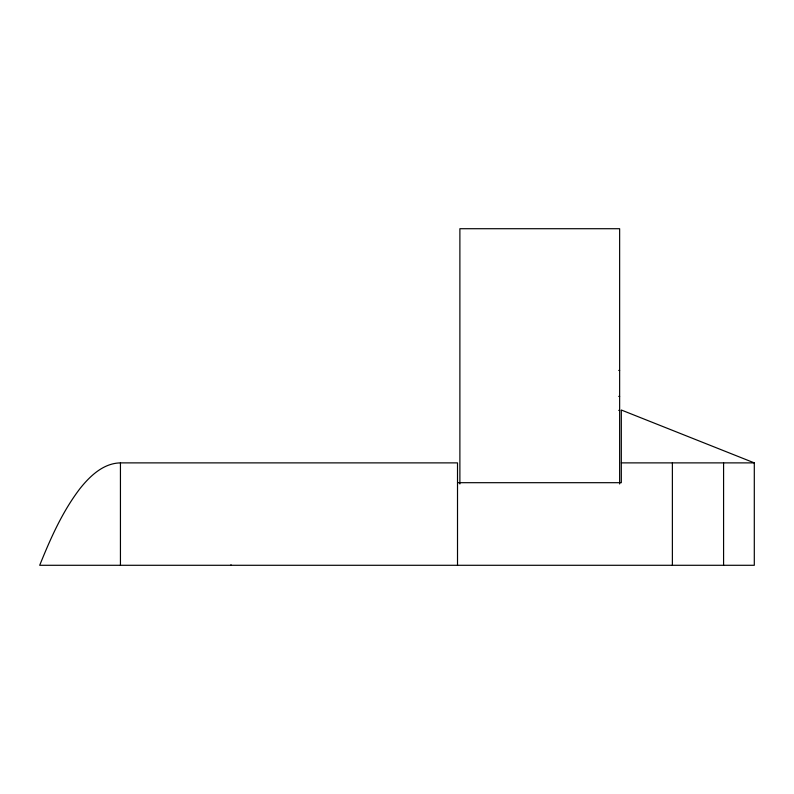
<?xml version="1.0" encoding="UTF-8"?>
<svg xmlns="http://www.w3.org/2000/svg" width="794" height="794" viewBox="0 0 794 794"><rect width="100%" height="100%" fill="white"/><g stroke="black" fill="none" stroke-linecap="round" stroke-linejoin="round"><path stroke-width="1.19" d="M457.513 565.288L457.513 462.882L120.44 462.882C103.419 463.19 90.069 475.973 80.065 488.489C62.369 511.584 50.528 538.471 39.7 565.288L754.3 565.288L754.3 462.882L621.315 410.012L621.315 482.692L457.513 482.692M618.734 370.421L619.638 370.421M618.734 396.385L619.638 396.385M618.734 410.369L619.638 410.369M621.315 462.882L754.3 462.882M723.582 462.882L723.582 565.288M672.379 462.882L672.379 565.288M619.638 483.973L619.638 228.712L459.885 228.712L459.885 483.973M120.44 462.882L120.44 565.288M231.014 564.772A28.326 28.326 0 0 1 230.935 565.288"/></g></svg>
